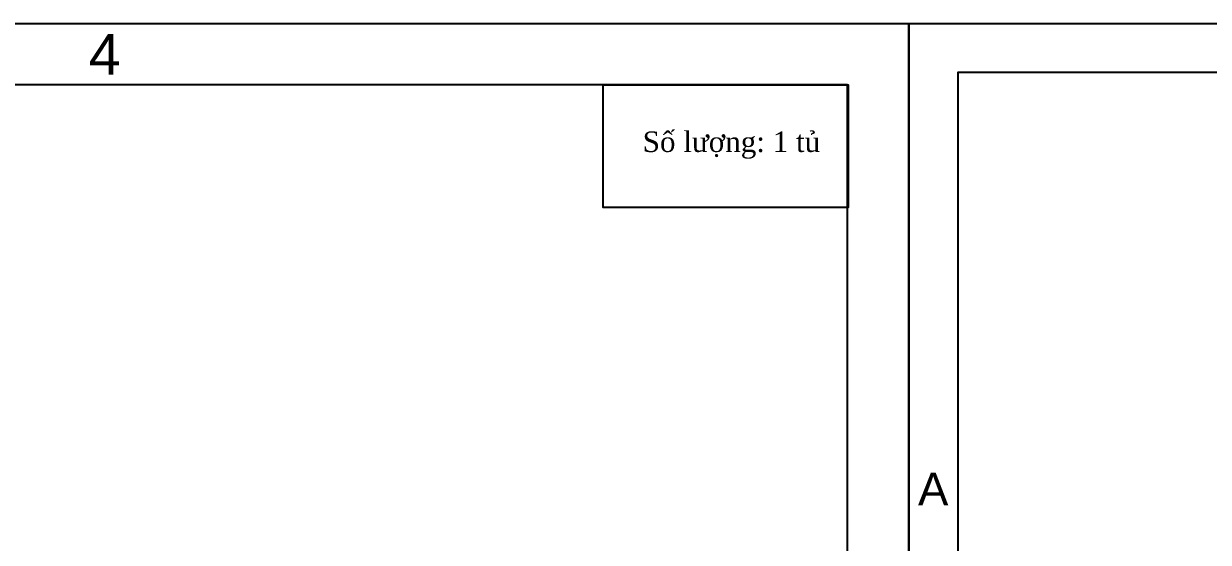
# Model space of a CAD drawing. Header units: millimetres. Extents: x 28713 to 59118, y -54378 to -19615.
# Drawn here: x 40215 to 41665, y -42998 to -42363 of the extents above; entities that cross this region are included whole.
import ezdxf
from ezdxf.enums import TextEntityAlignment as Align

# ---------------------------------------------------------------- set-up
doc = ezdxf.new("R2010")
doc.units = ezdxf.units.MM
doc.header["$LTSCALE"] = 3
for name, color, linetype in [('1-EMC-ACESS', 4, 'Continuous'), ('@.TEXT', 7, 'Continuous'), ('@.VISIBLE', 7, 'Continuous')]:
    doc.layers.add(name, color=color, linetype=linetype)
doc.styles.add('Arial', font='arial.ttf')

# ---------------------------------------------------------------- blocks, each defined once
blk = doc.blocks.new('KHUNG BAN VE (Made by Tung)')
at = {"layer": '@.VISIBLE', "color": 8}
for points in [[(0, 0), (297, 0), (297, 210), (0, 210)], [(3, 3), (294, 3), (294, 207), (3, 207)]]:
    blk.add_lwpolyline(points, close=True, dxfattribs=at)
at = {"layer": '@.TEXT', "color": 1, "style": 'Arial'}
for s, p in [('4', (257.625, 208.5)), ('A', (1.5, 181.5))]:
    blk.add_text(s, height=2, dxfattribs=at).set_placement(p, align=Align.MIDDLE_CENTER)
for tag, height, p in [('DESIGNER_NAME', 2, (38, 15.5)), ('PROJECT_CODE', 2, (258.5, 15.5)), ('SCALE', 2, (289, 15.5)), ('APPROVED_NAME', 2, (38, 10.5)), ('CUSTOMER_NAME', 2, (258.5, 10.5)), ('PAGE', 2, (289, 10.5)), ('DRAWING_NAME', 4, (173, 8)), ('TOTAL', 2, (289, 5.5))]:
    blk.add_attdef(tag, text='', height=height, dxfattribs=at).set_placement(p, align=Align.MIDDLE_CENTER)

msp = doc.modelspace()

# ---------------------------------------------------------------- linework, layer by layer
msp.add_lwpolyline([(40924.56, -42437.55), (41224.57, -42437.55), (41224.57, -42587.53), (40924.56, -42587.53)], close=True)

# ---------------------------------------------------------------- block references
at = {"layer": '@.VISIBLE'}
for p, xscale, yscale, zscale in [((33873.47, -47612.55), 25, 25, 25), ((41298.47, -46562.55), 20, 20, 20)]:
    msp.add_blockref('KHUNG BAN VE (Made by Tung)', p, dxfattribs=dict(at, xscale=xscale, yscale=yscale, zscale=zscale))

# ---------------------------------------------------------------- texts
at = {"layer": '1-EMC-ACESS', "color": 1, "linetype": 'ByBlock', "lineweight": -2, "insert": (41081.48, -42494.54), "char_height": 25.2, "width": 385.9629, "attachment_point": 2, "style": 'Arial'}
msp.add_mtext('{\\fTimes New Roman|b0|i0|c163|p18;\\C7;Số lượng: 1 tủ   }', dxfattribs=at)

doc.saveas('drawing.dxf')
